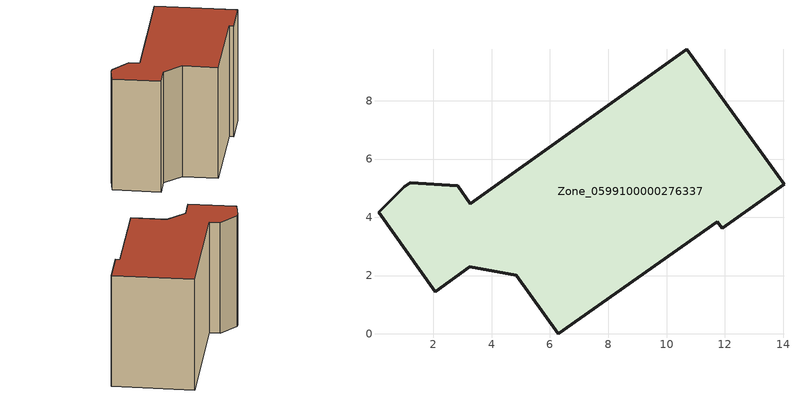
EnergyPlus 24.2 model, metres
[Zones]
Zone_0599100000276337
 floor ground (C_G): 0.12,4.17 1,5.04 1.2,5.19 2.84,5.08 3.27,4.47 10.7,9.77 14.03,5.13 11.91,3.62 11.74,3.85 6.29,0 4.84,2.02 3.25,2.3 2.06,1.45 z0
 wall outside (C_F): 10.7,9.77 3.27,4.47 2.84,5.08 1.2,5.19 1,5.04 0.12,4.17 2.06,1.45 3.25,2.3 4.84,2.02 6.29,0 11.74,3.85 11.91,3.62 14.03,5.13 10.7,9.77 z0:8.33
 roof outside (C_R): 1,5.04 0.12,4.17 2.06,1.45 3.25,2.3 4.84,2.02 6.29,0 11.74,3.85 11.91,3.62 14.03,5.13 10.7,9.77 3.27,4.47 2.84,5.08 1.2,5.19 z8.33
[BUILDING]
Pand.0599100000276337: North Axis=0; Terrain=City; Loads Convergence Tolerance Value=0.04; Temperature Convergence Tolerance Value=0.4; Solar Distribution=FullExterior; Maximum Number of Warmup Days=25; Minimum Number of Warmup Days=1
[Site:Location]
Rotterdam.The.Hague.AP_ZH_NLD Design_Conditions: Latitude=51.96; Longitude=4.45; Time Zone=1; Elevation=-4.5
[SITE:GROUNDTEMPERATURE:BUILDINGSURFACE]
18, 18, 18, 18, 18, 18, 18, 18, 18, 18, 18, 18
[MATERIAL] Thermal Absorptance=0.9; Solar Absorptance=0.7; Visible Absorptance=0.7
Name | Roughness | Thickness | Conductivity | Density | Specific Heat
G.TI.1975-1991 | MediumSmooth | 0.15 | 0.288461 | 540 | 1210
F.TI.1975-1991 | Rough | 0.3 | 0.230769 | 1920 | 840
R.TI.1975-1991 | MediumRough | 0.2 | 0.153846 | 1500 | 1000
[CONSTRUCTION]
C_G: G.TI.1975-1991
C_F: F.TI.1975-1991
C_R: R.TI.1975-1991
[ZONE]
Zone_0599100000276337: Type=1; Multiplier=1; Ceiling Height=Autocalculate; Volume=Autocalculate; Floor Area=autocalculate; Part of Total Floor Area=Yes
[ZONEINFILTRATION:DESIGNFLOWRATE]
Infil_Zone_0599100000276337: Zone or ZoneList or Space or SpaceList=Zone_0599100000276337; Schedule=AlwaysOn; Design Flow Rate Calculation Method=Flow/Area; Flow Rate per Floor Area=0.003; Constant Term Coefficient=1; Temperature Term Coefficient=0; Velocity Term Coefficient=0; Velocity Squared Term Coefficient=0
[HVACTEMPLATE:ZONE:IDEALLOADSAIRSYSTEM]
Zone_0599100000276337: Maximum Heating Supply Air Temperature=50; Minimum Cooling Supply Air Temperature=13; Maximum Heating Supply Air Humidity Ratio=0.0156; Minimum Cooling Supply Air Humidity Ratio=0.0077; Heating Limit=NoLimit; Cooling Limit=NoLimit; Dehumidification Control Type=ConstantSensibleHeatRatio; Cooling Sensible Heat Ratio=0.7; Dehumidification Setpoint=60; Humidification Control Type=None; Humidification Setpoint=30; Outdoor Air Method=None; Outdoor Air Flow Rate per Person=0.00944; Outdoor Air Flow Rate per Zone Floor Area=0; Outdoor Air Flow Rate per Zone=0; Demand Controlled Ventilation Type=None; Outdoor Air Economizer Type=NoEconomizer; Heat Recovery Type=None; Sensible Heat Recovery Effectiveness=0.7; Latent Heat Recovery Effectiveness=0.65
[ZONECONTROL:THERMOSTAT]
ThermostatControl_Zone_0599100000276337: Zone or ZoneList=Zone_0599100000276337; Control Type Schedule=DualSetpointControlType; Control 1=Thermostat_Zone_0599100000276337; Temperature Difference Between Cutout And Setpoint=0
[THERMOSTATSETPOINT:DUALSETPOINT]
Thermostat_Zone_0599100000276337: Heating Setpoint Temperature Schedule=HeatingSetpoint_Zone_0599100000276337; Cooling Setpoint Temperature Schedule=CoolingSetpoint_Zone_0599100000276337
[SCHEDULE:COMPACT]
HeatingSetpoint_Zone_0599100000276337: Through: 12/31, For: AllDays, Until: 24:00, 21
CoolingSetpoint_Zone_0599100000276337: Through: 12/31, For: AllDays, Until: 24:00, 24
DualSetpointControlType: Through: 12/31, For: AllDays, Until: 24:00, 4
AlwaysOn: Through: 12/31, For: AllDays, Until: 24:00, 1
